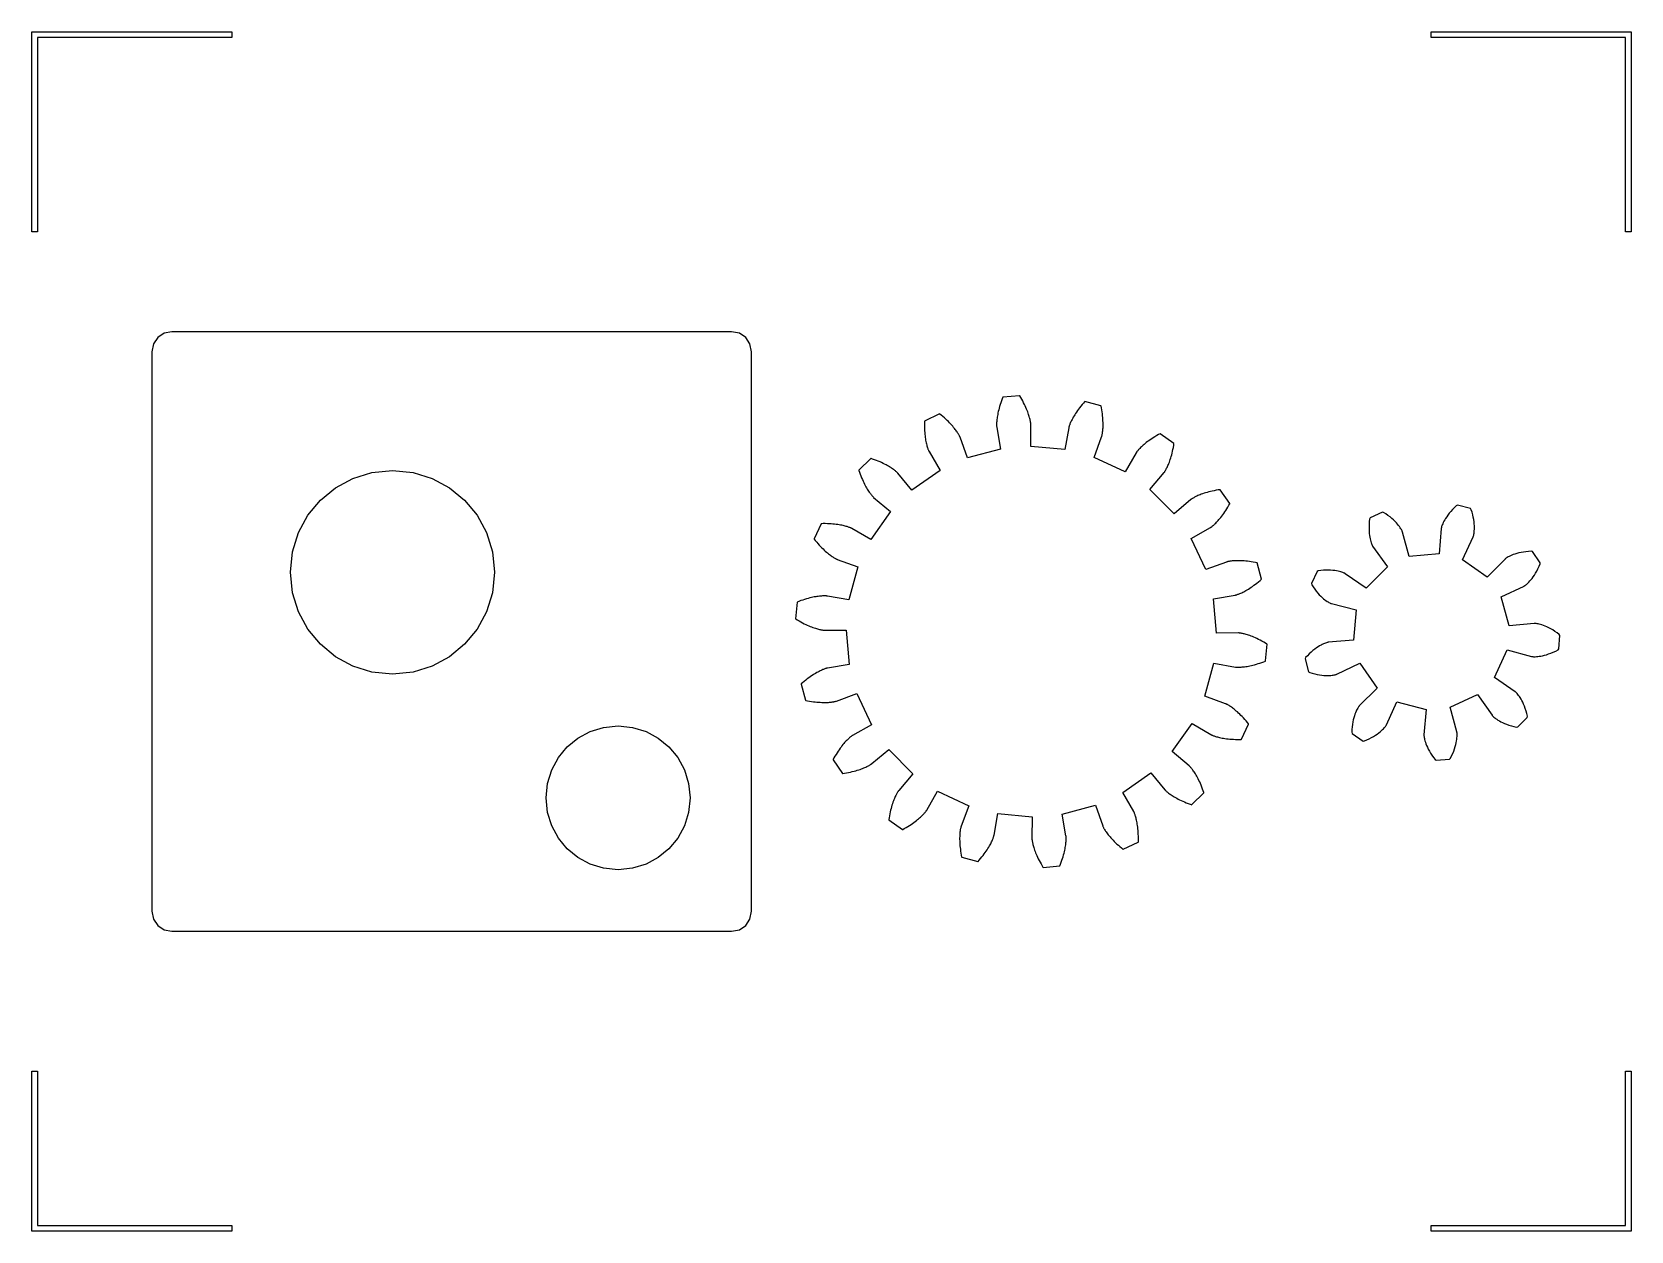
# Model space of a CAD drawing. Extents: x 0 to 8, y 0 to 6.
import ezdxf

# ---------------------------------------------------------------- set-up
doc = ezdxf.new("R2010")
doc.units = 0
doc.layers.add('Layer_1', color=7, linetype='CONTINUOUS')

msp = doc.modelspace()

# ---------------------------------------------------------------- linework, layer by layer
at = {"layer": 'Layer_1', "color": 7}
for points in [[(1.000015, 6.000002), (1.000015, 5.971616), (0.028332, 5.971616), (0.028332, 4.99999), (0, 4.99999), (0, 5.985781), (0, 6.000002), (1.000015, 6.000002), (1.000015, 6.000002)], [(8.000057, 6.000002), (8.000057, 4.99999), (7.971725, 4.99999), (7.971725, 5.971616), (7.000042, 5.971616), (7.000042, 6.000002), (8.000057, 6.000002), (8.000057, 6.000002)], [(4.940947, 4.179729), (4.857879, 4.172674), (4.856942, 4.171799), (4.853745, 4.163696), (4.850162, 4.15383), (4.846855, 4.144293), (4.843823, 4.13509), (4.841122, 4.126214), (4.838698, 4.117615), (4.836494, 4.109349), (4.83462, 4.101466), (4.832912, 4.093857), (4.831479, 4.086638), (4.830212, 4.079803), (4.829165, 4.073298), (4.828338, 4.067179), (4.827621, 4.061391), (4.82707, 4.056045), (4.82663, 4.051027), (4.826348, 4.046399), (4.826179, 4.042154), (4.826066, 4.038296), (4.826066, 4.034822), (4.826122, 4.031738), (4.826179, 4.029028), (4.826292, 4.02677), (4.826461, 4.024851), (4.826574, 4.023356), (4.826743, 4.022198), (4.8268, 4.021493), (4.826856, 4.021154), (4.846259, 3.913224), (4.679957, 3.869017), (4.643191, 3.972316), (4.643022, 3.972654), (4.64274, 3.973303), (4.642299, 3.974348), (4.641692, 3.975731), (4.640866, 3.977452), (4.639819, 3.979541), (4.638551, 3.981911), (4.637064, 3.984564), (4.635357, 3.987595), (4.633316, 3.990903), (4.631056, 3.994484), (4.628521, 3.998345), (4.625655, 4.002477), (4.622513, 4.006888), (4.61904, 4.011573), (4.615237, 4.016424), (4.611103, 4.021549), (4.606638, 4.026897), (4.601787, 4.032463), (4.596551, 4.038198), (4.590983, 4.044096), (4.58503, 4.050158), (4.578636, 4.056443), (4.571856, 4.062782), (4.56469, 4.069341), (4.557084, 4.075956), (4.549036, 4.082679), (4.542256, 4.088137), (4.541042, 4.088419), (4.465361, 4.053305), (4.46481, 4.052204), (4.464584, 4.043495), (4.464528, 4.033022), (4.464697, 4.022935), (4.465028, 4.013232), (4.465524, 4.003973), (4.466185, 3.995043), (4.466955, 3.986554), (4.467836, 3.978451), (4.468883, 3.970789), (4.469986, 3.963513), (4.471143, 3.956621), (4.472411, 3.950173), (4.473678, 3.94411), (4.475001, 3.938432), (4.476325, 3.933197), (4.477649, 3.928345), (4.478916, 3.923934), (4.480239, 3.919856), (4.481453, 3.916218), (4.48261, 3.912911), (4.483714, 3.910046), (4.484707, 3.907563), (4.485644, 3.905474), (4.486414, 3.903724), (4.487021, 3.902341), (4.487571, 3.901354), (4.487902, 3.900676), (4.488015, 3.900394), (4.543191, 3.805528), (4.402025, 3.707137), (4.332131, 3.791637), (4.331905, 3.791919), (4.331409, 3.792455), (4.330638, 3.793274), (4.329591, 3.794318), (4.328214, 3.795645), (4.326506, 3.797253), (4.324522, 3.799059), (4.322208, 3.801035), (4.319564, 3.803293), (4.316587, 3.80572), (4.313225, 3.808316), (4.309477, 3.811082), (4.305398, 3.814003), (4.300933, 3.817034), (4.296082, 3.820232), (4.290845, 3.823539), (4.285168, 3.826957), (4.27916, 3.830428), (4.272711, 3.833956), (4.26582, 3.837597), (4.258544, 3.841235), (4.250882, 3.844873), (4.242725, 3.848564), (4.234181, 3.852258), (4.225196, 3.855896), (4.21577, 3.859534), (4.205958, 3.863115), (4.19769, 3.865938), (4.196423, 3.865938), (4.137333, 3.807066), (4.13722, 3.805796), (4.139977, 3.797527), (4.143505, 3.78766), (4.147088, 3.778234), (4.150726, 3.769251), (4.154364, 3.760705), (4.158057, 3.752549), (4.161695, 3.74483), (4.165333, 3.737555), (4.168861, 3.730666), (4.172389, 3.724217), (4.175861, 3.718152), (4.179224, 3.71253), (4.182531, 3.707238), (4.185673, 3.702387), (4.188704, 3.697922), (4.191626, 3.693788), (4.194383, 3.690096), (4.196974, 3.686679), (4.199345, 3.683701), (4.201605, 3.680992), (4.203589, 3.678678), (4.205407, 3.676702), (4.206951, 3.67498), (4.208274, 3.673598), (4.209378, 3.672553), (4.210205, 3.671791), (4.210755, 3.671312), (4.210981, 3.671029), (4.295206, 3.600804), (4.196263, 3.460023), (4.10162, 3.515531), (4.101394, 3.515813), (4.100733, 3.516151), (4.099686, 3.516631), (4.098309, 3.517309), (4.096599, 3.518071), (4.094505, 3.519002), (4.09197, 3.51999), (4.089104, 3.52109), (4.085852, 3.522304), (4.082214, 3.523517), (4.07819, 3.524844), (4.073725, 3.52617), (4.068875, 3.527497), (4.063638, 3.52888), (4.05796, 3.530206), (4.051952, 3.531533), (4.045448, 3.532803), (4.038613, 3.53396), (4.031337, 3.535117), (4.02362, 3.536161), (4.015572, 3.537092), (4.007083, 3.537911), (3.998154, 3.53856), (3.988893, 3.539124), (3.979192, 3.539519), (3.969104, 3.539802), (3.958631, 3.539802), (3.949922, 3.539519), (3.948765, 3.538955), (3.913432, 3.463438), (3.913715, 3.462224), (3.919117, 3.455443), (3.925841, 3.447396), (3.932401, 3.439734), (3.938905, 3.432512), (3.945244, 3.425733), (3.951473, 3.419338), (3.957536, 3.413329), (3.963434, 3.407708), (3.969167, 3.402472), (3.974679, 3.397621), (3.979971, 3.3931), (3.985097, 3.388912), (3.990003, 3.385107), (3.994633, 3.381636), (3.998988, 3.378438), (4.003122, 3.375616), (4.00698, 3.37302), (4.010563, 3.370762), (4.013871, 3.36873), (4.016847, 3.36698), (4.019548, 3.365484), (4.021919, 3.364214), (4.023959, 3.36317), (4.025669, 3.362352), (4.027047, 3.361731), (4.028094, 3.361223), (4.028811, 3.36094), (4.029093, 3.36094), (4.13228, 3.323732), (4.087411, 3.15765), (3.979538, 3.17744), (3.979208, 3.17744), (3.978491, 3.17744), (3.977388, 3.17744), (3.975844, 3.177722), (3.97397, 3.177722), (3.971656, 3.178004), (3.968955, 3.178004), (3.965924, 3.178004), (3.962451, 3.178004), (3.958593, 3.178004), (3.954348, 3.177722), (3.949718, 3.17744), (3.944702, 3.177044), (3.9393, 3.17648), (3.933567, 3.175831), (3.927394, 3.175012), (3.920889, 3.173968), (3.914054, 3.172755), (3.906833, 3.171315), (3.899227, 3.16965), (3.891344, 3.167788), (3.883076, 3.165643), (3.874477, 3.163272), (3.865547, 3.160563), (3.856287, 3.157585), (3.846751, 3.154334), (3.836939, 3.15075), (3.828836, 3.147609), (3.827956, 3.146677), (3.820514, 3.063608), (3.821231, 3.062564), (3.828618, 3.058045), (3.837657, 3.052754), (3.846477, 3.047846), (3.855076, 3.043271), (3.863344, 3.039083), (3.871392, 3.035169), (3.879109, 3.031587), (3.886606, 3.028333), (3.893771, 3.025412), (3.900606, 3.022703), (3.907166, 3.020276), (3.913394, 3.018131), (3.919237, 3.016212), (3.924805, 3.01449), (3.930041, 3.013051), (3.934892, 3.011724), (3.939412, 3.010624), (3.943546, 3.009749), (3.947294, 3.008987), (3.950712, 3.008366), (3.953743, 3.007858), (3.956444, 3.007463), (3.958705, 3.007181), (3.960635, 3.006898), (3.962123, 3.006616), (3.96328, 3.006616), (3.963997, 3.006616), (3.964327, 3.006616), (4.074019, 3.006955), (4.088681, 2.835527), (3.980477, 2.817225), (3.980195, 2.817225), (3.979478, 2.816943), (3.978375, 2.816661), (3.976888, 2.816266), (3.97507, 2.815729), (3.972866, 2.815052), (3.970275, 2.814234), (3.967354, 2.813246), (3.964101, 2.812089), (3.960519, 2.810649), (3.956605, 2.809041), (3.95236, 2.807235), (3.947785, 2.805146), (3.94288, 2.802832), (3.937698, 2.800179), (3.932241, 2.797312), (3.926454, 2.794117), (3.920445, 2.790643), (3.914106, 2.786838), (3.907602, 2.78265), (3.900767, 2.778185), (3.893766, 2.773391), (3.88649, 2.768152), (3.879049, 2.762587), (3.871387, 2.756632), (3.863505, 2.750293), (3.855512, 2.743568), (3.848953, 2.737836), (3.848456, 2.736679), (3.869898, 2.65609), (3.870892, 2.655328), (3.879436, 2.653607), (3.889743, 2.651744), (3.89972, 2.650136), (3.909311, 2.648809), (3.918517, 2.647652), (3.927391, 2.646777), (3.935935, 2.646072), (3.944038, 2.645564), (3.951755, 2.645168), (3.959141, 2.644886), (3.966087, 2.644886), (3.972701, 2.644886), (3.978875, 2.645168), (3.984663, 2.645507), (3.990065, 2.645902), (3.995081, 2.646354), (3.999711, 2.646918), (4.0039, 2.647483), (4.007703, 2.648047), (4.011121, 2.64864), (4.014153, 2.649204), (4.016797, 2.649769), (4.019001, 2.650333), (4.020875, 2.650785), (4.022363, 2.651236), (4.02341, 2.651518), (4.024126, 2.651801), (4.024457, 2.651801), (4.127369, 2.689669), (4.199798, 2.533567), (4.104438, 2.479383), (4.104156, 2.4791), (4.103549, 2.478705), (4.102556, 2.478113), (4.101342, 2.477238), (4.099745, 2.476137), (4.097927, 2.474754), (4.095833, 2.473089), (4.093409, 2.47117), (4.090765, 2.468912), (4.087843, 2.466372), (4.084701, 2.463508), (4.081339, 2.460364), (4.077756, 2.456836), (4.074008, 2.452978), (4.069984, 2.448733), (4.06585, 2.444159), (4.061495, 2.439197), (4.05703, 2.433852), (4.0524, 2.42812), (4.04766, 2.421945), (4.042809, 2.415442), (4.037848, 2.408497), (4.032832, 2.401108), (4.027706, 2.393336), (4.022579, 2.385123), (4.017343, 2.376524), (4.012106, 2.367431), (4.007917, 2.359768), (4.00786, 2.358555), (4.05554, 2.29015), (4.056754, 2.289755), (4.065353, 2.291081), (4.075661, 2.292831), (4.085583, 2.294694), (4.095063, 2.296726), (4.104158, 2.298814), (4.112813, 2.300959), (4.121026, 2.303217), (4.128853, 2.305531), (4.136239, 2.307845), (4.143184, 2.310216), (4.149799, 2.312587), (4.155917, 2.314901), (4.16165, 2.317215), (4.166997, 2.319473), (4.171958, 2.321674), (4.176478, 2.323819), (4.180667, 2.325907), (4.184415, 2.327827), (4.187778, 2.329689), (4.190809, 2.331383), (4.193454, 2.332991), (4.195714, 2.334374), (4.197645, 2.335644), (4.199242, 2.336745), (4.200509, 2.33762), (4.20139, 2.338297), (4.201997, 2.338749), (4.202223, 2.339031), (4.286062, 2.409806), (4.407495, 2.287932), (4.336388, 2.204368), (4.336163, 2.204086), (4.335722, 2.203494), (4.335062, 2.202619), (4.334181, 2.201349), (4.333078, 2.199796), (4.331811, 2.197877), (4.330377, 2.19562), (4.328833, 2.192967), (4.327069, 2.189936), (4.325196, 2.186574), (4.323265, 2.182826), (4.321171, 2.178635), (4.31902, 2.174117), (4.31676, 2.169209), (4.314499, 2.163864), (4.312129, 2.158132), (4.309758, 2.152013), (4.307387, 2.145452), (4.305017, 2.138453), (4.302646, 2.131067), (4.300332, 2.123294), (4.298018, 2.115082), (4.295813, 2.106426), (4.293663, 2.097333), (4.291622, 2.087907), (4.289692, 2.077984), (4.287874, 2.067677), (4.286551, 2.059078), (4.286937, 2.057864), (4.355123, 2.009855), (4.35639, 2.009855), (4.364052, 2.013987), (4.373147, 2.019225), (4.381801, 2.02435), (4.390014, 2.029532), (4.397841, 2.034603), (4.405228, 2.039618), (4.412173, 2.044526), (4.418732, 2.049378), (4.424851, 2.054063), (4.430639, 2.058691), (4.435986, 2.063102), (4.440946, 2.067457), (4.445577, 2.071591), (4.449821, 2.075559), (4.45368, 2.079307), (4.457263, 2.082892), (4.460405, 2.086253), (4.463326, 2.08934), (4.46586, 2.092261), (4.468064, 2.094914), (4.470048, 2.097285), (4.471702, 2.09943), (4.473079, 2.101236), (4.474183, 2.102788), (4.475063, 2.104058), (4.47567, 2.10499), (4.47611, 2.105582), (4.476223, 2.105864), (4.530794, 2.201061), (4.686622, 2.128024), (4.648368, 2.025222), (4.648255, 2.024884), (4.648029, 2.024178), (4.647699, 2.023134), (4.647312, 2.021638), (4.646816, 2.019832), (4.646319, 2.017574), (4.645712, 2.014921), (4.645162, 2.01189), (4.644555, 2.008529), (4.643948, 2.004671), (4.643398, 2.00048), (4.642848, 1.995851), (4.642351, 1.99089), (4.641964, 1.985488), (4.641634, 1.9797), (4.641352, 1.973471), (4.641239, 1.966912), (4.641239, 1.959967), (4.641408, 1.952581), (4.641738, 1.944862), (4.642179, 1.936706), (4.642896, 1.928217), (4.643723, 1.919341), (4.644826, 1.910081), (4.64615, 1.900491), (4.647693, 1.890512), (4.649567, 1.880205), (4.651221, 1.871662), (4.651992, 1.870618), (4.732469, 1.848898), (4.733683, 1.849406), (4.739415, 1.855911), (4.746195, 1.863958), (4.752534, 1.87173), (4.758542, 1.879392), (4.76411, 1.886835), (4.769346, 1.894054), (4.774197, 1.901056), (4.778717, 1.907835), (4.782851, 1.914396), (4.78671, 1.920679), (4.790237, 1.926687), (4.793434, 1.932419), (4.796356, 1.937931), (4.798946, 1.943112), (4.801317, 1.947964), (4.803411, 1.952539), (4.805285, 1.956783), (4.806939, 1.960698), (4.808316, 1.964279), (4.80953, 1.967533), (4.810523, 1.970454), (4.81135, 1.972994), (4.81201, 1.975196), (4.812561, 1.977002), (4.812947, 1.978498), (4.81323, 1.979598), (4.813399, 1.980304), (4.813455, 1.980642), (4.832142, 2.088736), (5.00357, 2.073412), (5.002799, 1.963664), (5.002799, 1.963382), (5.002799, 1.96262), (5.002856, 1.961519), (5.003025, 1.959967), (5.003194, 1.958104), (5.003477, 1.955846), (5.003863, 1.953137), (5.004303, 1.950106), (5.00491, 1.946688), (5.005681, 1.94294), (5.006561, 1.938749), (5.007665, 1.934231), (5.008878, 1.92938), (5.010366, 1.924198), (5.012019, 1.91863), (5.01395, 1.912734), (5.016044, 1.906505), (5.018468, 1.899944), (5.021113, 1.893055), (5.024034, 1.885889), (5.027286, 1.878447), (5.030814, 1.870675), (5.034673, 1.862628), (5.038862, 1.854303), (5.043382, 1.845706), (5.048288, 1.836887), (5.053524, 1.827844), (5.058044, 1.820405), (5.059091, 1.8197), (5.142159, 1.826809), (5.143096, 1.827684), (5.146238, 1.835786), (5.149876, 1.845596), (5.153184, 1.855133), (5.156215, 1.864339), (5.158916, 1.873268), (5.16134, 1.881814), (5.163491, 1.89008), (5.165421, 1.898019), (5.167075, 1.905568), (5.168562, 1.912791), (5.169776, 1.919626), (5.170823, 1.926131), (5.171704, 1.93225), (5.17242, 1.938035), (5.172971, 1.943437), (5.173357, 1.948455), (5.173688, 1.953083), (5.173857, 1.957328), (5.17397, 1.961132), (5.17397, 1.964604), (5.173913, 1.967691), (5.173857, 1.970401), (5.173688, 1.972715), (5.173575, 1.974577), (5.173405, 1.97613), (5.173292, 1.97723), (5.17318, 1.977936), (5.173123, 1.978275), (5.153776, 2.086258), (5.320077, 2.130466), (5.356843, 2.027113), (5.356956, 2.026831), (5.357238, 2.026125), (5.357679, 2.025081), (5.358339, 2.023698), (5.359166, 2.021977), (5.360213, 2.019945), (5.361427, 2.017574), (5.362914, 2.014865), (5.364678, 2.011834), (5.366662, 2.008526), (5.368922, 2.004942), (5.371513, 2.001084), (5.374324, 1.996949), (5.377466, 1.992541), (5.380939, 1.98791), (5.384742, 1.983005), (5.388876, 1.977879), (5.393396, 1.972531), (5.398247, 1.96702), (5.403428, 1.961288), (5.409051, 1.955333), (5.415004, 1.949271), (5.421398, 1.943042), (5.428178, 1.936647), (5.435344, 1.930142), (5.44295, 1.923529), (5.450998, 1.916747), (5.457778, 1.911292), (5.458992, 1.91101), (5.534618, 1.946124), (5.535225, 1.947224), (5.535451, 1.955934), (5.535507, 1.966407), (5.535338, 1.976494), (5.535008, 1.986197), (5.534511, 1.995513), (5.533851, 2.004386), (5.53308, 2.012875), (5.532143, 2.020978), (5.53115, 2.028694), (5.530046, 2.035969), (5.528889, 2.042805), (5.527622, 2.049253), (5.526355, 2.055318), (5.525031, 2.060997), (5.523708, 2.066232), (5.522384, 2.071083), (5.521061, 2.075548), (5.519793, 2.079573), (5.51858, 2.08321), (5.517423, 2.086518), (5.516319, 2.089383), (5.515272, 2.091866), (5.514392, 2.094011), (5.513621, 2.095733), (5.512961, 2.097116), (5.512464, 2.098103), (5.512134, 2.098781), (5.511965, 2.099119), (5.456843, 2.193926), (5.597954, 2.29232), (5.667903, 2.207817), (5.668129, 2.207535), (5.668626, 2.206971), (5.669396, 2.206152), (5.670443, 2.205051), (5.671821, 2.203725), (5.673474, 2.202116), (5.675458, 2.200367), (5.677829, 2.198335), (5.680473, 2.196133), (5.68345, 2.193706), (5.686812, 2.19111), (5.690561, 2.188287), (5.69464, 2.185366), (5.699104, 2.182333), (5.703955, 2.179138), (5.709192, 2.17583), (5.714814, 2.172466), (5.720878, 2.168995), (5.727327, 2.16541), (5.734217, 2.161829), (5.741438, 2.158135), (5.749155, 2.154497), (5.757313, 2.150805), (5.765857, 2.147111), (5.774842, 2.143473), (5.784212, 2.139835), (5.794079, 2.136251), (5.802347, 2.133429), (5.80356, 2.133711), (5.862651, 2.19258), (5.86282, 2.193794), (5.860009, 2.202063), (5.856537, 2.211819), (5.852899, 2.221355), (5.84926, 2.230339), (5.845623, 2.238938), (5.841984, 2.24704), (5.838347, 2.254756), (5.834708, 2.262035), (5.831126, 2.268924), (5.827598, 2.275373), (5.82418, 2.281438), (5.820763, 2.287113), (5.81751, 2.292351), (5.814313, 2.2972), (5.811282, 2.301721), (5.808416, 2.305799), (5.805658, 2.30955), (5.803067, 2.312911), (5.800643, 2.315942), (5.798439, 2.318595), (5.796399, 2.320909), (5.794635, 2.322885), (5.793037, 2.324606), (5.791714, 2.325989), (5.790667, 2.327033), (5.78984, 2.327795), (5.789289, 2.328303), (5.789064, 2.328586), (5.704783, 2.398868), (5.803781, 2.539592), (5.89837, 2.484085), (5.898652, 2.483802), (5.899312, 2.483464), (5.900306, 2.482956), (5.901683, 2.482307), (5.903447, 2.481545), (5.905541, 2.480613), (5.908022, 2.479625), (5.910888, 2.478525), (5.914195, 2.477368), (5.917833, 2.476098), (5.921857, 2.474771), (5.926322, 2.473445), (5.931173, 2.472118), (5.936409, 2.470792), (5.942031, 2.469409), (5.948095, 2.468139), (5.954544, 2.466869), (5.961434, 2.465655), (5.96871, 2.464498), (5.976372, 2.463511), (5.984475, 2.462523), (5.992964, 2.461761), (6.001838, 2.461055), (6.011154, 2.460547), (6.020855, 2.460152), (6.030942, 2.45987), (6.041416, 2.45987), (6.050125, 2.460152), (6.051228, 2.460717), (6.086616, 2.536234), (6.086334, 2.537447), (6.080932, 2.544283), (6.074208, 2.552331), (6.067593, 2.559937), (6.061144, 2.567159), (6.05475, 2.573992), (6.048521, 2.580387), (6.042513, 2.586396), (6.036615, 2.591964), (6.030882, 2.597199), (6.02537, 2.602104), (6.020023, 2.606569), (6.014952, 2.61076), (6.010046, 2.614561), (6.005416, 2.618036), (6.001006, 2.621233), (5.996872, 2.624098), (5.993013, 2.626638), (5.989431, 2.628952), (5.986179, 2.630928), (5.983147, 2.632677), (5.9805, 2.634173), (5.978129, 2.635443), (5.976035, 2.636487), (5.974327, 2.637306), (5.97295, 2.637955), (5.971903, 2.638406), (5.971243, 2.638689), (5.970961, 2.638689), (5.867773, 2.675897), (5.912587, 2.841976), (6.020515, 2.82219), (6.020797, 2.82219), (6.021568, 2.82219), (6.022671, 2.821907), (6.024158, 2.821907), (6.026089, 2.821625), (6.028403, 2.821625), (6.031047, 2.821625), (6.034134, 2.821625), (6.037607, 2.821625), (6.041465, 2.821625), (6.04571, 2.821907), (6.05034, 2.82219), (6.055356, 2.822585), (6.060758, 2.823149), (6.066491, 2.823798), (6.072664, 2.824673), (6.079169, 2.825661), (6.086004, 2.826874), (6.093225, 2.828314), (6.100831, 2.829951), (6.108714, 2.831842), (6.116982, 2.833986), (6.125581, 2.836357), (6.134511, 2.839066), (6.143716, 2.842044), (6.153252, 2.845295), (6.163119, 2.848879), (6.171222, 2.85202), (6.172102, 2.852952), (6.179543, 2.936021), (6.178827, 2.937065), (6.171385, 2.941584), (6.162345, 2.946875), (6.153526, 2.951783), (6.144982, 2.956358), (6.136714, 2.9606), (6.128666, 2.964461), (6.120894, 2.968042), (6.113452, 2.971296), (6.106287, 2.974271), (6.099452, 2.976924), (6.092892, 2.979351), (6.086663, 2.981552), (6.080765, 2.983415), (6.075253, 2.985136), (6.070017, 2.986632), (6.065166, 2.987902), (6.060646, 2.989003), (6.056512, 2.989934), (6.052708, 2.99064), (6.049346, 2.991232), (6.046259, 2.99174), (6.043615, 2.992135), (6.041354, 2.992418), (6.039424, 2.9927), (6.037936, 2.9927), (6.036779, 2.9927), (6.036062, 2.9927), (6.035732, 2.9927), (5.92604, 2.992361), (5.911378, 3.163789), (6.019526, 3.182091), (6.019857, 3.182091), (6.020574, 3.182373), (6.021677, 3.182655), (6.023164, 3.18305), (6.024985, 3.183558), (6.027189, 3.184207), (6.029726, 3.185026), (6.032647, 3.186014), (6.0359, 3.187227), (6.039537, 3.18861), (6.043451, 3.190219), (6.047695, 3.192081), (6.05227, 3.194113), (6.057121, 3.196484), (6.062358, 3.19908), (6.067815, 3.202001), (6.073603, 3.205143), (6.079611, 3.20867), (6.085895, 3.212475), (6.092454, 3.216609), (6.099289, 3.221074), (6.10629, 3.225923), (6.113566, 3.231104), (6.121007, 3.236672), (6.128669, 3.242624), (6.136496, 3.248966), (6.144544, 3.255689), (6.151104, 3.261423), (6.1516, 3.26258), (6.130158, 3.343166), (6.129165, 3.343928), (6.120621, 3.34565), (6.110313, 3.347512), (6.100336, 3.349121), (6.090745, 3.350504), (6.081485, 3.351605), (6.07261, 3.352536), (6.064122, 3.353185), (6.056019, 3.353721), (6.048247, 3.35406), (6.040915, 3.354342), (6.033915, 3.354342), (6.027355, 3.354342), (6.021127, 3.35406), (6.015339, 3.353721), (6.009937, 3.353326), (6.004976, 3.352875), (6.000346, 3.352338), (5.996157, 3.35183), (5.992353, 3.351209), (5.988881, 3.350617), (5.985904, 3.350052), (5.98326, 3.349488), (5.980999, 3.348923), (5.979181, 3.348472), (5.977694, 3.348077), (5.976591, 3.347738), (5.975874, 3.347456), (5.975592, 3.347456), (5.872624, 3.309644), (5.80025, 3.465693), (5.89561, 3.519877), (5.895892, 3.520159), (5.896499, 3.520554), (5.897436, 3.521231), (5.898703, 3.52205), (5.900247, 3.523151), (5.902121, 3.524533), (5.904215, 3.526199), (5.906639, 3.528118), (5.909284, 3.530375), (5.91215, 3.532915), (5.915292, 3.535783), (5.918654, 3.53898), (5.922237, 3.542452), (5.926041, 3.546366), (5.930009, 3.550554), (5.934199, 3.555132), (5.938498, 3.560147), (5.942963, 3.565492), (5.947593, 3.571227), (5.952334, 3.577346), (5.957184, 3.583848), (5.962145, 3.590794), (5.967216, 3.598179), (5.972288, 3.605952), (5.977469, 3.614164), (5.982706, 3.62282), (5.987887, 3.63186), (5.992131, 3.639522), (5.992188, 3.640792), (5.944507, 3.709197), (5.943294, 3.709536), (5.934695, 3.708266), (5.924332, 3.706516), (5.914465, 3.704597), (5.904929, 3.702621), (5.895889, 3.700533), (5.887235, 3.698332), (5.879022, 3.696074), (5.871195, 3.69376), (5.863808, 3.691445), (5.856808, 3.689131), (5.850248, 3.68676), (5.84413, 3.68439), (5.838342, 3.682076), (5.833051, 3.679818), (5.82809, 3.677616), (5.823514, 3.675472), (5.81938, 3.67344), (5.815632, 3.671464), (5.812215, 3.669601), (5.809238, 3.66788), (5.806594, 3.666328), (5.80428, 3.664888), (5.802349, 3.663618), (5.800805, 3.662574), (5.799538, 3.661699), (5.798658, 3.66105), (5.798051, 3.660542), (5.797825, 3.66026), (5.713985, 3.589484), (5.592552, 3.711359), (5.663659, 3.794922), (5.663829, 3.795204), (5.664325, 3.795825), (5.664986, 3.796757), (5.665866, 3.79797), (5.666913, 3.799579), (5.66818, 3.801498), (5.669614, 3.803756), (5.671211, 3.806409), (5.672922, 3.809386), (5.674796, 3.812747), (5.67678, 3.816552), (5.678874, 3.820686), (5.681024, 3.825205), (5.683285, 3.83011), (5.685546, 3.835458), (5.687916, 3.84119), (5.690287, 3.847365), (5.692658, 3.853923), (5.695028, 3.860869), (5.697399, 3.868255), (5.699713, 3.876081), (5.701974, 3.884296), (5.704234, 3.892893), (5.706328, 3.901989), (5.708369, 3.911471), (5.710353, 3.921338), (5.712117, 3.931698), (5.713494, 3.940298), (5.713107, 3.941511), (5.644922, 3.989466), (5.643655, 3.989466), (5.635993, 3.985275), (5.626898, 3.980094), (5.618244, 3.974912), (5.609975, 3.969787), (5.602203, 3.964715), (5.594817, 3.9597), (5.587872, 3.954739), (5.581312, 3.949944), (5.575139, 3.945203), (5.569406, 3.940628), (5.564059, 3.936163), (5.559043, 3.931865), (5.554468, 3.92773), (5.550224, 3.923759), (5.54631, 3.919958), (5.542782, 3.91643), (5.539585, 3.913066), (5.536719, 3.909925), (5.534182, 3.907004), (5.531921, 3.904351), (5.529991, 3.90198), (5.528337, 3.899892), (5.52696, 3.898029), (5.525803, 3.896477), (5.524976, 3.895263), (5.524315, 3.894276), (5.523929, 3.893655), (5.523759, 3.893372), (5.469189, 3.798233), (5.313416, 3.871269), (5.35167, 3.974068), (5.351727, 3.97435), (5.352009, 3.975056), (5.352291, 3.976157), (5.352731, 3.977596), (5.353172, 3.979459), (5.353722, 3.98166), (5.354272, 3.984313), (5.354879, 3.987344), (5.355486, 3.990762), (5.356093, 3.994566), (5.356643, 3.998754), (5.357193, 4.003386), (5.357634, 4.008401), (5.358074, 4.013805), (5.358404, 4.019591), (5.35863, 4.025766), (5.358743, 4.032325), (5.358743, 4.039324), (5.35863, 4.046656), (5.3583, 4.054428), (5.357803, 4.062531), (5.357142, 4.071074), (5.356262, 4.07995), (5.355215, 4.089156), (5.353891, 4.098802), (5.352294, 4.108722), (5.350474, 4.119085), (5.34882, 4.127631), (5.348049, 4.128619), (5.267517, 4.150336), (5.266359, 4.149856), (5.260627, 4.143351), (5.253847, 4.135358), (5.247453, 4.127529), (5.2415, 4.11987), (5.235877, 4.112428), (5.230696, 4.105206), (5.225845, 4.098207), (5.221325, 4.091428), (5.217136, 4.084866), (5.213332, 4.078584), (5.209805, 4.072575), (5.206608, 4.066843), (5.203686, 4.061385), (5.201042, 4.056203), (5.198671, 4.051298), (5.196577, 4.046724), (5.194759, 4.042479), (5.193106, 4.038565), (5.191728, 4.034983), (5.190515, 4.031729), (5.189468, 4.028808), (5.188641, 4.026268), (5.18798, 4.024067), (5.187484, 4.022261), (5.187097, 4.020765), (5.186815, 4.019664), (5.186646, 4.018959), (5.186589, 4.01862), (5.167848, 3.91058), (4.996475, 3.925904), (4.997245, 4.035596), (4.997245, 4.035878), (4.997189, 4.03664), (4.997132, 4.03774), (4.99702, 4.039293), (4.99685, 4.041155), (4.996568, 4.04347), (4.996181, 4.046122), (4.995685, 4.049153), (4.995078, 4.052571), (4.994361, 4.056376), (4.993481, 4.060507), (4.992377, 4.065028), (4.99111, 4.06988), (4.989676, 4.075115), (4.988022, 4.080683), (4.986092, 4.086582), (4.983941, 4.09281), (4.981571, 4.099313), (4.978926, 4.106205), (4.97595, 4.11337), (4.972753, 4.120866), (4.969225, 4.128585), (4.965367, 4.136631), (4.961177, 4.144954), (4.956657, 4.153553), (4.951751, 4.162373), (4.946515, 4.171469), (4.941995, 4.178911), (4.940948, 4.17956), (4.940947, 4.179729)], [(7.131694, 3.631463), (7.125961, 3.628923), (7.116591, 3.620103), (7.10711, 3.6104), (7.098511, 3.60092), (7.090794, 3.591661), (7.083904, 3.582785), (7.077785, 3.574242), (7.072493, 3.566139), (7.067863, 3.558477), (7.06395, 3.551365), (7.060642, 3.544806), (7.057941, 3.538798), (7.055737, 3.533396), (7.05403, 3.528711), (7.052706, 3.524633), (7.051769, 3.521325), (7.051162, 3.518672), (7.050776, 3.51681), (7.050606, 3.515709), (7.05055, 3.515314), (7.040628, 3.388644), (6.889705, 3.37492), (6.857018, 3.497675), (6.856905, 3.498014), (6.856518, 3.499058), (6.855802, 3.500864), (6.854698, 3.503291), (6.853211, 3.506432), (6.85117, 3.51018), (6.848636, 3.514535), (6.845494, 3.519386), (6.841746, 3.524845), (6.837336, 3.530687), (6.832155, 3.536972), (6.826257, 3.543694), (6.819587, 3.550696), (6.812035, 3.557972), (6.803657, 3.565468), (6.794341, 3.57313), (6.784199, 3.580959), (6.773064, 3.588785), (6.762316, 3.59573), (6.756142, 3.597226), (6.695012, 3.568397), (6.692201, 3.562722), (6.690714, 3.549988), (6.689667, 3.536427), (6.68917, 3.52364), (6.68917, 3.511622), (6.689667, 3.500322), (6.690437, 3.489905), (6.691595, 3.480259), (6.692972, 3.47144), (6.694569, 3.463447), (6.696277, 3.456335), (6.69804, 3.449943), (6.699804, 3.444431), (6.701515, 3.439746), (6.703112, 3.435775), (6.704546, 3.432634), (6.705759, 3.430207), (6.706696, 3.428542), (6.707303, 3.427554), (6.707472, 3.427272), (6.78128, 3.323809), (6.67451, 3.216268), (6.57055, 3.289305), (6.570268, 3.289587), (6.569275, 3.290208), (6.567567, 3.291083), (6.565143, 3.292296), (6.562001, 3.293736), (6.558087, 3.295288), (6.553292, 3.297009), (6.547779, 3.298759), (6.54144, 3.300481), (6.53422, 3.302146), (6.526227, 3.303642), (6.517408, 3.304968), (6.507761, 3.306012), (6.497343, 3.306774), (6.486099, 3.307113), (6.474027, 3.307113), (6.461239, 3.306492), (6.447679, 3.305391), (6.434946, 3.303783), (6.429323, 3.300918), (6.400991, 3.239566), (6.402478, 3.233447), (6.409534, 3.2227), (6.417471, 3.211677), (6.425298, 3.201534), (6.43307, 3.192327), (6.440622, 3.184005), (6.447953, 3.176509), (6.455009, 3.169837), (6.461734, 3.163995), (6.468073, 3.158924), (6.474026, 3.154515), (6.479428, 3.150767), (6.484334, 3.14768), (6.488688, 3.145196), (6.492436, 3.143221), (6.495578, 3.141725), (6.498059, 3.140624), (6.499823, 3.139947), (6.500926, 3.139552), (6.501257, 3.139552), (6.624288, 3.107745), (6.61161, 2.956768), (6.485051, 2.945854), (6.484664, 2.945854), (6.483561, 2.945572), (6.481687, 2.945177), (6.479096, 2.944528), (6.475733, 2.943597), (6.47171, 2.94227), (6.466969, 2.94052), (6.461622, 2.938319), (6.455669, 2.935553), (6.44911, 2.932192), (6.441999, 2.928221), (6.434392, 2.923536), (6.426345, 2.918134), (6.417856, 2.912016), (6.408981, 2.90507), (6.399831, 2.897244), (6.390405, 2.888589), (6.380759, 2.878999), (6.371995, 2.869572), (6.369514, 2.863784), (6.387263, 2.798577), (6.392334, 2.794829), (6.404626, 2.791134), (6.4178, 2.787773), (6.430313, 2.785064), (6.442164, 2.782975), (6.453354, 2.78148), (6.463772, 2.780435), (6.473473, 2.779871), (6.482403, 2.779589), (6.490506, 2.779871), (6.497837, 2.780323), (6.504396, 2.780972), (6.510184, 2.781734), (6.51509, 2.782609), (6.519279, 2.783483), (6.522642, 2.784358), (6.525176, 2.78512), (6.526996, 2.785741), (6.5281, 2.786193), (6.52843, 2.786193), (6.643083, 2.840927), (6.73045, 2.717124), (6.640492, 2.627386), (6.640266, 2.627104), (6.639496, 2.626286), (6.638282, 2.624733), (6.636738, 2.622588), (6.634754, 2.619724), (6.63255, 2.616086), (6.63007, 2.611731), (6.627369, 2.606603), (6.624611, 2.600651), (6.621745, 2.593816), (6.618824, 2.58621), (6.616013, 2.577774), (6.613255, 2.568461), (6.610721, 2.558318), (6.608407, 2.547294), (6.606423, 2.535387), (6.604769, 2.52271), (6.603555, 2.509149), (6.602895, 2.496362), (6.604712, 2.490297), (6.66022, 2.451711), (6.666504, 2.452163), (6.6783, 2.457232), (6.690592, 2.46313), (6.701892, 2.469085), (6.71231, 2.475093), (6.721846, 2.481156), (6.730445, 2.487054), (6.738272, 2.492842), (6.745162, 2.498464), (6.751336, 2.50381), (6.756683, 2.508881), (6.761258, 2.513566), (6.765171, 2.517867), (6.768423, 2.521725), (6.771014, 2.525086), (6.772998, 2.527909), (6.774485, 2.530166), (6.775476, 2.531831), (6.776026, 2.532819), (6.776196, 2.533158), (6.828892, 2.648748), (6.975405, 2.610109), (6.96416, 2.483549), (6.964104, 2.483154), (6.964104, 2.482053), (6.96416, 2.480134), (6.96433, 2.477425), (6.964716, 2.474007), (6.965323, 2.469762), (6.966204, 2.464857), (6.967471, 2.459179), (6.969178, 2.452784), (6.971329, 2.445785), (6.97403, 2.438069), (6.977282, 2.4298), (6.981196, 2.42087), (6.98577, 2.4115), (6.991062, 2.401577), (6.997181, 2.391161), (7.004071, 2.380354), (7.011843, 2.369221), (7.01956, 2.358967), (7.024852, 2.355496), (7.09221, 2.361668), (7.09673, 2.366023), (7.102518, 2.37749), (7.108085, 2.389837), (7.112936, 2.401744), (7.11707, 2.413041), (7.120487, 2.423791), (7.123298, 2.433878), (7.125503, 2.443304), (7.12721, 2.45207), (7.128477, 2.460116), (7.129304, 2.467392), (7.129854, 2.474007), (7.13008, 2.479795), (7.13008, 2.48481), (7.129911, 2.489055), (7.129629, 2.492526), (7.129298, 2.495179), (7.129016, 2.497042), (7.12879, 2.498199), (7.128678, 2.498538), (7.094723, 2.620963), (7.23181, 2.68551), (7.30457, 2.58133), (7.304796, 2.581048), (7.305513, 2.580173), (7.30678, 2.578734), (7.308654, 2.576815), (7.311135, 2.574388), (7.314277, 2.571566), (7.31819, 2.568368), (7.322765, 2.56484), (7.328167, 2.561039), (7.334341, 2.557014), (7.341341, 2.55288), (7.349169, 2.548635), (7.357878, 2.544337), (7.367414, 2.540036), (7.377887, 2.535847), (7.389242, 2.531823), (7.401424, 2.527965), (7.414598, 2.524437), (7.427055, 2.52157), (7.433339, 2.522275), (7.480964, 2.570287), (7.481681, 2.576516), (7.478705, 2.589029), (7.475067, 2.602093), (7.471153, 2.614331), (7.467019, 2.625628), (7.462719, 2.636048), (7.458365, 2.645584), (7.45401, 2.654237), (7.449711, 2.662066), (7.445521, 2.669011), (7.441442, 2.675183), (7.437639, 2.680532), (7.434056, 2.685106), (7.430804, 2.688964), (7.427993, 2.692105), (7.425569, 2.694589), (7.423585, 2.696395), (7.422151, 2.697665), (7.421271, 2.698371), (7.420988, 2.698653), (7.316257, 2.770586), (7.379757, 2.908169), (7.502458, 2.875152), (7.502788, 2.875152), (7.503945, 2.87487), (7.505819, 2.874588), (7.50852, 2.874305), (7.511938, 2.874023), (7.516182, 2.874023), (7.521253, 2.874023), (7.527041, 2.874305), (7.5336, 2.874898), (7.540877, 2.875773), (7.548924, 2.877099), (7.557689, 2.878849), (7.567114, 2.881163), (7.577146, 2.884028), (7.58784, 2.887556), (7.59914, 2.891747), (7.610991, 2.896652), (7.623338, 2.902384), (7.634749, 2.908172), (7.639048, 2.912803), (7.644725, 2.980161), (7.641198, 2.985396), (7.63089, 2.993059), (7.619701, 3.000778), (7.608841, 3.007557), (7.598424, 3.013565), (7.588446, 3.0188), (7.579021, 3.023322), (7.570091, 3.027179), (7.561768, 3.030377), (7.554051, 3.03303), (7.546995, 3.035118), (7.540656, 3.036784), (7.534979, 3.037997), (7.530018, 3.038872), (7.525828, 3.039436), (7.522356, 3.039775), (7.519655, 3.040057), (7.517725, 3.040057), (7.516621, 3.040057), (7.516234, 3.040057), (7.389786, 3.027874), (7.350043, 3.174056), (7.465247, 3.227636), (7.465577, 3.227919), (7.466571, 3.228483), (7.468171, 3.229471), (7.470431, 3.230967), (7.473242, 3.232999), (7.47655, 3.235651), (7.480408, 3.238903), (7.484653, 3.242817), (7.489338, 3.247446), (7.494354, 3.252847), (7.499646, 3.259022), (7.505213, 3.266021), (7.510946, 3.27385), (7.516843, 3.282503), (7.522742, 3.292096), (7.528695, 3.302513), (7.534593, 3.313923), (7.540381, 3.326214), (7.545396, 3.338011), (7.545783, 3.344349), (7.506757, 3.39958), (7.500694, 3.40133), (7.487905, 3.400568), (7.474401, 3.399242), (7.461668, 3.39752), (7.449816, 3.395432), (7.438847, 3.393004), (7.428705, 3.390408), (7.419389, 3.387586), (7.410956, 3.384721), (7.403349, 3.381744), (7.396624, 3.378823), (7.390671, 3.376001), (7.385545, 3.373291), (7.38119, 3.370751), (7.377607, 3.368493), (7.374741, 3.366518), (7.37259, 3.364909), (7.371103, 3.363696), (7.370223, 3.36299), (7.36994, 3.362708), (7.280919, 3.272086), (7.156454, 3.358517), (7.210308, 3.47361), (7.210478, 3.473949), (7.210864, 3.474993), (7.211471, 3.476799), (7.212188, 3.479396), (7.213068, 3.48276), (7.213949, 3.486948), (7.214776, 3.491909), (7.215493, 3.497641), (7.2161, 3.5042), (7.216486, 3.511586), (7.216599, 3.519691), (7.216373, 3.528621), (7.215713, 3.538321), (7.214609, 3.54874), (7.213066, 3.559874), (7.210861, 3.571725), (7.208051, 3.584182), (7.204578, 3.597356), (7.20083, 3.609593), (7.197081, 3.614665), (7.131652, 3.631917), (7.131694, 3.631463)], [(0.028332, 0.799979), (0.028332, 0.028332), (1.000015, 0.028332), (1.000015, 0), (0, 0), (0, 0.799979), (0.028332, 0.799979), (0.028332, 0.799979)], [(8.000001, 0.799979), (8.000001, 0), (6.999986, 0), (6.999986, 0.028332), (7.971669, 0.028332), (7.971669, 0.799979), (8.000001, 0.799979), (8.000001, 0.799979)]]:
    msp.add_lwpolyline(points, close=True, dxfattribs=at)
for points in [[(0.700027, 4.499972), (0.661023, 4.492139), (0.629229, 4.470753), (0.607823, 4.438978), (0.599981, 4.399983), (0.599981, 1.599975), (0.607823, 1.560979), (0.629229, 1.529204), (0.661023, 1.507816), (0.700027, 1.499983), (3.49998, 1.499983), (3.538984, 1.507816), (3.570778, 1.529204), (3.592184, 1.560979), (3.600026, 1.599975), (3.600026, 4.399983), (3.592184, 4.438978), (3.570778, 4.470753), (3.538984, 4.492139), (3.49998, 4.499972), (0.700027, 4.499972), (0.700027, 4.499972)], [(1.803615, 3.80638), (1.906364, 3.796015), (2.002079, 3.766288), (2.088705, 3.719254), (2.164188, 3.656968), (2.226474, 3.581484), (2.273507, 3.494858), (2.303234, 3.399143), (2.313599, 3.296396), (2.303233, 3.193646), (2.273506, 3.097925), (2.226472, 3.01129), (2.164186, 2.935796), (2.088703, 2.8735), (2.002077, 2.826457), (1.906363, 2.796723), (1.803615, 2.786355), (1.700865, 2.796723), (1.605144, 2.826456), (1.518509, 2.873499), (1.443015, 2.935795), (1.380719, 3.011289), (1.333677, 3.097924), (1.303943, 3.193645), (1.293575, 3.296396), (1.303943, 3.399143), (1.333677, 3.494857), (1.380719, 3.581483), (1.443015, 3.656967), (1.518509, 3.719253), (1.605144, 3.766287), (1.700865, 3.796014), (1.803615, 3.80638), (1.803615, 3.80638)], [(2.932394, 2.527614), (3.004912, 2.520294), (3.072471, 2.499306), (3.13362, 2.4661), (3.186906, 2.422128), (3.230879, 2.368842), (3.264085, 2.307694), (3.285074, 2.240135), (3.292392, 2.167617), (3.285074, 2.095098), (3.264085, 2.027538), (3.230879, 1.966389), (3.186907, 1.913103), (3.133621, 1.86913), (3.072472, 1.835924), (3.004912, 1.814936), (2.932394, 1.807617), (2.859875, 1.814935), (2.792315, 1.835923), (2.731166, 1.869129), (2.67788, 1.913102), (2.633908, 1.966389), (2.600702, 2.027538), (2.579714, 2.095098), (2.572395, 2.167617), (2.579714, 2.240135), (2.600702, 2.307695), (2.633908, 2.368843), (2.67788, 2.422129), (2.731167, 2.466101), (2.792316, 2.499307), (2.859875, 2.520295), (2.932394, 2.527614), (2.932394, 2.527614)]]:
    msp.add_lwpolyline(points, dxfattribs=at)

doc.saveas('drawing.dxf')
